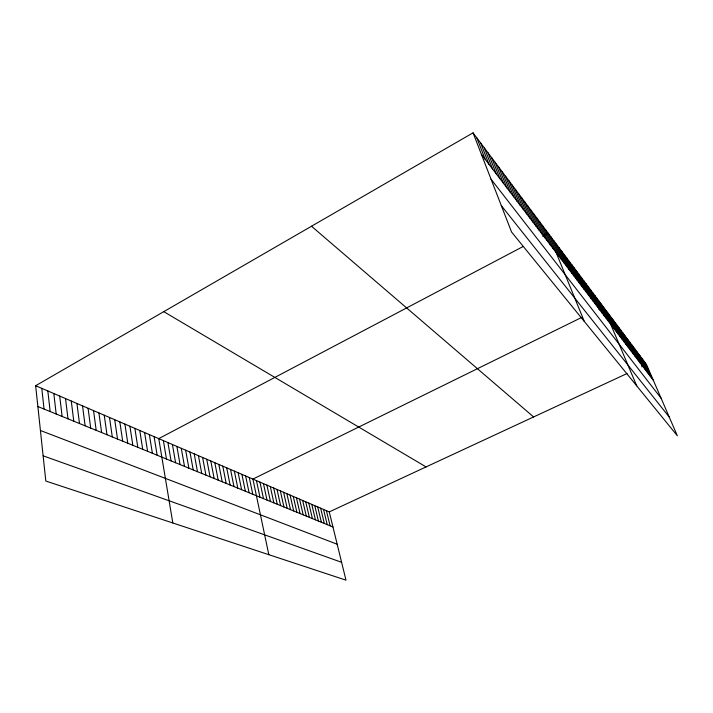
<?xml version="1.0" encoding="UTF-8"?>
<svg xmlns="http://www.w3.org/2000/svg" width="713" height="713" viewBox="0 0 713 713"><rect width="100%" height="100%" fill="white"/><g stroke="black" fill="none" stroke-linecap="round" stroke-linejoin="round"><path stroke-width="1.07" d="M35.65 385.724L329.263 511.898L345.983 580.159L45.819 481.043L35.65 385.724L473.04 132.841L646.495 364.495L677.35 435.786L511.577 232.046L473.04 132.841M523.306 246.413L158.749 438.629L172.822 522.986M542.664 236.208L548.235 233.267L584.303 321.429M581.844 317.365L252.91 479.083L268.828 554.687M598.617 309.121L603.305 306.813L636.727 385.858M329.263 511.898L627.057 373.523M641.611 366.758L646.495 364.495M43.128 455.83L341.607 562.307M40.427 430.5L337.187 544.233M37.869 406.535L332.962 526.987M163.767 311.652L426.062 466.917M311.501 226.244L533.609 416.945M501.31 205.611L669.257 417.087M491.052 179.204L661.076 398.193M481.391 154.338L653.295 380.198M644.909 362.373L651.727 378.14M643.295 360.225L650.14 376.063M641.673 358.06L648.545 373.96M640.042 355.867L646.923 371.829M638.385 353.657L645.292 369.682M636.709 351.42L643.634 367.516M635.016 349.165L641.967 365.323M633.313 346.883L640.283 363.104M631.584 344.575L638.581 360.867M629.837 342.249L636.852 358.603M628.073 339.896L635.114 356.313M626.29 337.516L633.358 354.005M624.49 335.11L631.575 351.661M622.672 332.677L629.775 349.299M620.827 330.217L627.957 346.91M618.964 327.73L626.121 344.495M617.084 325.217L624.258 342.053M615.185 322.677L622.378 339.584M613.26 320.101L620.479 337.08M611.308 317.508L618.554 334.557M609.348 314.879L616.611 332M607.351 312.223L614.642 329.415M605.346 309.531L612.654 326.804M601.219 304.023L608.581 321.447M599.107 301.207L606.487 318.702M596.977 298.355L604.374 315.93M594.811 295.467L602.244 313.123M592.628 292.544L600.079 310.28M590.409 289.594L597.886 307.401M588.172 286.599L595.667 304.487M585.908 283.569L593.43 301.546M583.608 280.503L591.157 298.56M581.282 277.402L588.858 295.538M578.938 274.264L586.523 292.473M576.55 271.083L584.17 289.38M574.143 267.856L581.781 286.234M571.701 264.594L579.357 283.061M569.224 261.297L576.915 279.844M566.719 257.946L574.428 276.582M564.179 254.559L571.915 273.275M561.612 251.128L569.366 269.933M559.01 247.643L566.79 266.537M556.363 244.122L564.17 263.097M553.689 240.548L561.523 259.621M550.98 236.93L558.832 256.092M545.454 229.55L553.35 248.882M542.638 225.78L550.552 245.21M539.777 221.966L547.718 241.484M536.88 218.089L544.839 237.705M533.939 214.167L541.925 233.873M530.953 210.183L538.966 229.987M527.932 206.146L535.962 226.039M524.866 202.055L532.923 222.046M521.756 197.902L529.839 217.991M518.609 193.686L526.702 213.873M515.41 189.417L523.529 209.693M512.157 185.077L520.303 205.46M508.868 180.683L517.023 201.155M505.526 176.218L513.708 196.788M502.13 171.681L510.33 192.358M498.681 167.083L506.907 187.858M495.187 162.412L503.431 183.294M491.64 157.671L499.902 178.651M488.031 152.858L496.31 173.945M484.377 147.974L492.674 169.159M480.66 143.01L488.975 164.293M476.881 137.966L485.214 159.356M326.42 510.677L330.11 525.82M323.542 509.439L327.222 524.643M320.636 508.191L324.317 523.458M317.704 506.934L321.385 522.264M314.754 505.66L318.417 521.051M311.768 504.376L315.431 519.83M308.756 503.084L312.41 518.601M305.717 501.783L309.371 517.362M302.651 500.464L306.296 516.105M299.549 499.127L303.185 514.839M296.421 497.79L300.057 513.556M293.266 496.426L296.893 512.264M290.084 495.063L293.694 510.963M286.867 493.681L290.476 509.643M283.614 492.282L287.214 508.316M280.334 490.874L283.926 506.97M277.027 489.448L280.61 505.615M273.685 488.013L277.25 504.251M270.307 486.56L273.863 502.87M266.894 485.098L270.45 501.471M263.454 483.619L266.992 500.063M259.969 482.122L263.498 498.637M256.457 480.615L259.978 497.202M249.274 477.523L252.776 494.261M245.611 475.945L249.095 492.754M241.903 474.359L245.37 491.239M238.16 472.746L241.609 489.697M234.372 471.124L237.812 488.147M230.549 469.475L233.971 486.587M226.681 467.817L230.094 485M222.777 466.142L226.173 483.396M218.829 464.439L222.206 481.783M214.836 462.728L218.196 480.143M210.798 460.99L214.15 478.494M206.725 459.243L210.05 476.819M202.599 457.47L205.914 475.125M198.437 455.678L201.726 473.423M194.221 453.869L197.492 471.694M189.961 452.033L193.214 469.947M185.647 450.188L188.883 468.174M181.289 448.308L184.498 466.391M176.886 446.418L180.068 464.582M172.43 444.502L175.594 462.755M167.92 442.568L171.058 460.901M163.366 440.607L166.477 459.029M154.088 436.623L157.145 455.224M149.365 434.591L152.395 453.29M144.587 432.541L147.591 451.329M139.757 430.465L142.734 449.342M134.864 428.361L137.814 447.336M129.909 426.231L132.832 445.295M124.9 424.083L127.787 443.245M119.837 421.9L122.689 441.16M114.704 419.699L117.52 439.048M109.508 417.462L112.289 436.917M104.25 415.207L106.995 434.752M98.92 412.916L101.629 432.568M93.528 410.599L96.202 430.349M88.073 408.255L90.703 428.103M82.539 405.875L85.132 425.83M76.942 403.469L79.491 423.531M71.273 401.036L73.778 421.196M65.525 398.567L67.993 418.834M59.705 396.063L62.12 416.437M53.814 393.531L56.184 414.012M47.833 390.965L50.16 411.553M41.782 388.362L44.054 409.066"/></g></svg>
